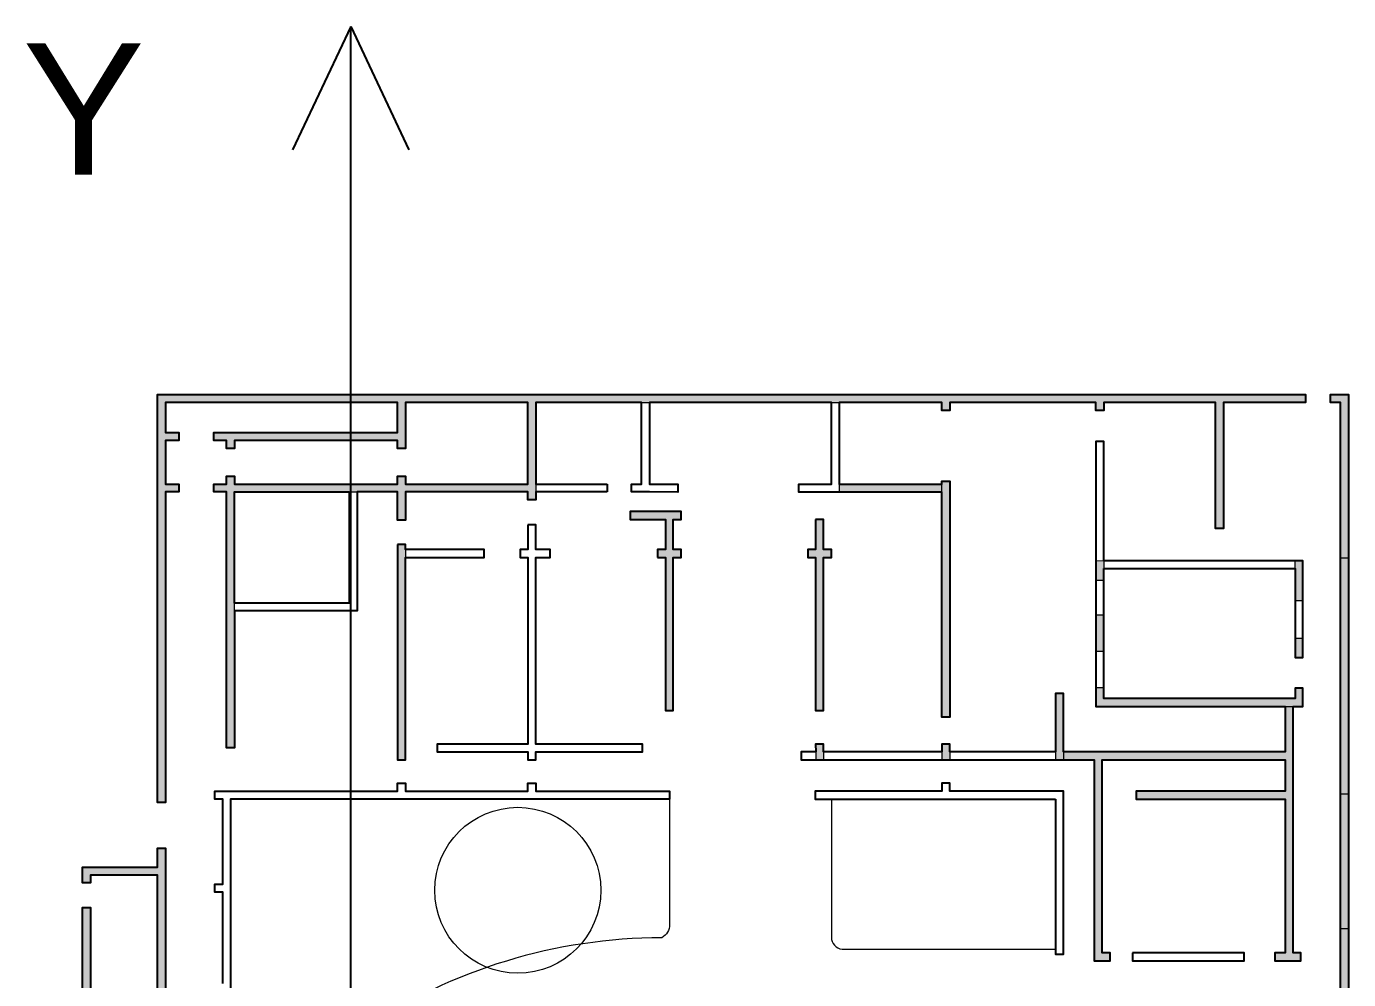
# Model space of a CAD drawing. Header units: millimetres. Extents: x 53631 to 681081, y 10060 to 293101.
# Drawn here: x 60536 to 100490, y 67174 to 95996 of the extents above; entities that cross this region are included whole.
import ezdxf

# ---------------------------------------------------------------- set-up
doc = ezdxf.new("R2010")
doc.units = ezdxf.units.MM
doc.layers.add('archi', color=7, linetype='Continuous')
doc.layers.add('坐标系', color=7, linetype='Continuous')
for name, color, linetype, lineweight in [('archiw', 255, 'Continuous', 0), ('plant', 90, 'Continuous', 0), ('road', 50, 'Continuous', 0)]:
    doc.layers.add(name, color=color, linetype=linetype, lineweight=lineweight)
doc.styles.get("Standard").update_dxf_attribs({"font": 'arial.ttf'})

# ---------------------------------------------------------------- blocks, each defined once
blk = doc.blocks.new('A$C22fb7254')
h = blk.add_hatch(color=0)
h.dxf.hatch_style = 1
h.paths.add_polyline_path([(7491, 9394), (11197, 9394), (11197, 9154), (11437, 9154), (11437, 9394), (11437, 9634), (11437, 12099), (14628, 12099), (14868, 12099), (20365, 12099), (20605, 12099), (23706, 12099), (23706, 11859), (23946, 11859), (23946, 12099), (28358, 12099), (28358, 11859), (28598, 11859), (28598, 12099), (31975, 12099), (31975, 8285), (32215, 8285), (32215, 12099), (34698, 12099), (34698, 12339), (7251, 12339), (0, 12339), (0, 0), (240, 0), (240, 9394), (644, 9394), (644, 9634), (240, 9634), (240, 10953), (644, 10953), (644, 11193), (240, 11193), (240, 12099), (7251, 12099), (7251, 11193), (1702, 11193), (1702, 10953), (2086, 10953), (2086, 10713), (2326, 10713), (2326, 10953), (7251, 10953), (7251, 10713), (7491, 10713), (7491, 12099), (11197, 12099), (11197, 9634), (7491, 9634), (7491, 9874), (7251, 9874), (7251, 9634), (2326, 9634), (2326, 9874), (2086, 9874), (2086, 9634), (1702, 9634), (1702, 9394), (2086, 9394), (2086, 1657), (2326, 1657), (2326, 5797), (2326, 6037), (2326, 9394), (5791, 9394), (6031, 9394), (7251, 9394), (7251, 8543), (7491, 8543)])
h.paths.add_polyline_path([(7491, 7412), (7491, 7652), (7491, 7811), (7251, 7811), (7251, 1293), (7491, 1293)], flags=17)
h.paths.add_polyline_path([(15829, 7652), (15589, 7652), (15589, 8567), (15829, 8567), (15829, 8807), (14281, 8807), (14281, 8567), (15349, 8567), (15349, 7652), (15109, 7652), (15109, 7412), (15349, 7412), (15349, 2786), (15589, 2786), (15589, 7412), (15829, 7412)], flags=17)
h.paths.add_polyline_path([(20369, 7652), (20129, 7652), (20129, 8567), (19889, 8567), (19889, 7652), (19649, 7652), (19649, 7412), (19889, 7412), (19889, 2786), (20129, 2786), (20129, 7412), (20369, 7412)], flags=17)

msp = doc.modelspace()

# ---------------------------------------------------------------- hatches: boundary and pattern name
at = {"layer": 'archiw', "transparency": 33554687}
h = msp.add_hatch(color=0, dxfattribs=at)
h.dxf.hatch_style = 1
h.paths.add_polyline_path([(65139, 82158), (64736, 82158), (64736, 83477), (65139, 83477), (65139, 83717), (64736, 83717), (64736, 84623), (71747, 84623), (71747, 83717), (66198, 83717), (66198, 83477), (66582, 83477), (66582, 83237), (66822, 83237), (66822, 83477), (71747, 83477), (71747, 83237), (71987, 83237), (71987, 84623), (75692, 84623), (75692, 82158), (71987, 82158), (71987, 82398), (71747, 82398), (71747, 82158), (66822, 82158), (66822, 82398), (66582, 82398), (66582, 82158), (66198, 82158), (66198, 81918), (66582, 81918), (66582, 74180), (66822, 74180), (66822, 78320), (66822, 78560), (66822, 81918), (70287, 81918), (70527, 81918), (71747, 81918), (71747, 81067), (71987, 81067), (71987, 81918), (75692, 81918), (75692, 81678), (75932, 81678), (75932, 81918), (75932, 82158), (75932, 84623), (79124, 84623), (79364, 84623), (84861, 84623), (85101, 84623), (88202, 84623), (88202, 84383), (88442, 84383), (88442, 84623), (92854, 84623), (92854, 84383), (93094, 84383), (93094, 84623), (96471, 84623), (96471, 80809), (96711, 80809), (96711, 84623), (99194, 84623), (99194, 84863), (71747, 84863), (64496, 84863), (64496, 72524), (64736, 72524), (64736, 81918), (65139, 81918)])
h.paths.add_polyline_path([(71987, 79935), (71987, 80175), (71987, 80334), (71747, 80334), (71747, 73817), (71987, 73817)], flags=17)
h.paths.add_polyline_path([(88202, 82155), (85101, 82155), (85101, 81915), (88202, 81915)], flags=17)
h.paths.add_polyline_path([(88442, 82184), (88442, 82248), (88202, 82248), (88202, 82155), (88202, 81915), (88202, 75109), (88442, 75109)], flags=17)
at = {"layer": 'archiw'}
h = msp.add_hatch(color=0, dxfattribs=at)
h.dxf.hatch_style = 1
h.paths.add_polyline_path([(100490, 84863), (99942, 84863), (99942, 84623), (100250, 84623), (100250, 79925), (100490, 79925)])
h.paths.add_polyline_path([(100490, 79925), (100250, 79925), (100250, 72795), (100490, 72795)])
h = msp.add_hatch(color=256, dxfattribs=at)
h.dxf.hatch_style = 1
h.paths.add_polyline_path([(80324, 81330), (78777, 81330), (78777, 81090), (79844, 81090), (79844, 80175), (79604, 80175), (79604, 79935), (79844, 79935), (79844, 75309), (80084, 75309), (80084, 79935), (80324, 79935), (80324, 80175), (80084, 80175), (80084, 81090), (80324, 81090)])
h.paths.add_polyline_path([(84865, 80175), (84625, 80175), (84625, 81090), (84385, 81090), (84385, 80175), (84145, 80175), (84145, 79935), (84385, 79935), (84385, 75309), (84625, 75309), (84625, 79935), (84865, 79935)])
h = msp.add_hatch(color=0, dxfattribs=at)
h.dxf.hatch_style = 1
h.paths.add_polyline_path([(99113, 75991), (98873, 75991), (98873, 75669), (93094, 75669), (93094, 76007), (92854, 76007), (92854, 75429), (98572, 75429), (98812, 75429), (99113, 75429)])
h.paths.add_polyline_path([(91879, 75825), (91639, 75825), (91639, 74057), (91639, 73817), (91879, 73817), (91879, 74057)])
h.paths.add_polyline_path([(88442, 74057), (88442, 74297), (88202, 74297), (88202, 74057), (88202, 73817), (88442, 73817)])
h.paths.add_polyline_path([(84625, 74057), (84625, 74297), (84385, 74297), (84394, 74057), (84394, 73817), (84625, 73817)])
h.paths.add_polyline_path([(93094, 78207), (92854, 78207), (92854, 77105), (93094, 77105)])
h.paths.add_polyline_path([(93094, 79840), (92854, 79844), (92854, 79255), (93094, 79255), (93094, 79600)])
h.paths.add_polyline_path([(99113, 79840), (98873, 79840), (98873, 79600), (98873, 78634), (99113, 78634)])
h.paths.add_polyline_path([(99113, 77498), (98873, 77498), (98873, 76912), (99113, 76912)])
h = msp.add_hatch(color=0, dxfattribs=at)
h.dxf.hatch_style = 1
h.paths.add_polyline_path([(98812, 75429), (98572, 75429), (98572, 74057), (91879, 74057), (91879, 73817), (92803, 73817), (92803, 67744), (93283, 67744), (93283, 67984), (93043, 67984), (93043, 73817), (98572, 73817), (98572, 72868), (94072, 72868), (94072, 72628), (98572, 72628), (98572, 67984), (98261, 67984), (98261, 67744), (99052, 67744), (99052, 67984), (98812, 67984)])
h = msp.add_hatch(color=0, dxfattribs=at)
h.dxf.hatch_style = 1
h.paths.add_polyline_path([(100490, 72795), (100250, 72795), (100250, 68719), (100490, 68719)])
h = msp.add_hatch(color=0, dxfattribs=at)
h.dxf.hatch_style = 1
h.paths.add_polyline_path([(64736, 71147), (64496, 71147), (64496, 70575), (62231, 70575), (62231, 70095), (62471, 70095), (62471, 70335), (64496, 70335), (64496, 66807), (62471, 66807), (62471, 69352), (62231, 69352), (62231, 66243), (62471, 66243), (62471, 66567), (64736, 66567)])
h = msp.add_hatch(color=0, dxfattribs=at)
h.dxf.hatch_style = 1
h.paths.add_polyline_path([(100490, 68719), (100250, 68719), (100250, 64496), (100490, 64496)])

# ---------------------------------------------------------------- linework, layer by layer
at = {"layer": 'archi'}
msp.add_line((78085, 82158), (78085, 81918), dxfattribs=at)
for points in [[(78085, 81918), (75932, 81918), (75932, 81678), (75692, 81678), (75692, 81918), (71987, 81918), (71987, 81067), (71747, 81067), (71747, 81918), (70527, 81918), (70527, 78320), (66822, 78320), (66822, 74180), (66582, 74180), (66582, 81918), (66198, 81918), (66198, 82158), (66582, 82158), (66582, 82398), (66822, 82398), (66822, 82158), (71747, 82158), (71747, 82398), (71987, 82398), (71987, 82158), (75692, 82158), (75692, 84623), (71987, 84623), (71987, 83237), (71747, 83237), (71747, 83477), (66822, 83477), (66822, 83237), (66582, 83237), (66582, 83477), (66198, 83477), (66198, 83717), (71747, 83717), (71747, 84623), (64736, 84623), (64736, 83717), (65139, 83717), (65139, 83477), (64736, 83477), (64736, 82158), (65139, 82158), (65139, 81918), (64736, 81918), (64736, 72524), (64496, 72524), (64496, 84863), (71747, 84863), (99194, 84863), (99194, 84623), (96711, 84623), (96711, 80809), (96471, 80809), (96471, 84623), (93094, 84623), (93094, 84383), (92854, 84383), (92854, 84623), (88442, 84623), (88442, 84383), (88202, 84383), (88202, 84623), (85101, 84623), (85101, 82155), (88202, 82155), (88202, 82248), (88442, 82248), (88442, 82184), (88442, 75109), (88202, 75109), (88202, 81915), (83878, 81915), (83878, 82155), (84861, 82155), (84861, 84623), (79364, 84623), (79364, 82155), (80219, 82155), (80219, 81915), (79364, 81918), (79124, 81918), (78824, 81918), (78824, 82158), (79124, 82158), (79124, 84623), (75932, 84623), (75932, 82158), (78085, 82158)], [(100250, 42764), (100250, 84623), (99942, 84623), (99942, 84863), (100490, 84863), (100490, 14401)], [(79604, 79935), (79844, 79935), (79844, 75309), (80084, 75309), (80084, 79935), (80324, 79935), (80324, 80175), (80084, 80175), (80084, 81090), (80324, 81090), (80324, 81330), (78777, 81330), (78777, 81090), (79844, 81090), (79844, 80175), (79604, 80175), (79604, 79935)], [(84385, 81090), (84385, 80175), (84145, 80175), (84145, 79935), (84385, 79935), (84385, 75309), (84625, 75309), (84625, 79935), (84865, 79935), (84865, 80175), (84625, 80175), (84625, 81090), (84385, 81090)], [(71747, 80334), (71747, 73817), (71987, 73817), (71987, 79935), (74369, 79935), (74369, 80175), (71987, 80175), (71987, 80334), (71747, 80334)], [(66467, 67051), (66467, 69821), (66227, 69821), (66227, 70061), (66467, 70061), (66467, 72633), (66227, 72633), (66227, 72873), (71747, 72873), (71747, 73113), (71987, 73113), (71989, 72873), (75692, 72873), (75692, 73113), (75932, 73113), (75932, 72873), (79971, 72873), (79971, 72633), (66707, 72633), (66707, 65329)], [(93961, 67984), (93961, 67744), (97336, 67744), (97336, 67984), (93961, 67984)]]:
    msp.add_lwpolyline(points, dxfattribs=at)
for points in [[(93094, 79600), (98873, 79600), (98873, 76912), (99113, 76912), (99113, 79840), (93094, 79840), (93094, 83447), (92854, 83447), (92854, 75429), (98572, 75429), (98572, 74057), (91879, 74057), (91879, 75825), (91639, 75825), (91639, 74057), (88442, 74057), (88442, 74297), (88202, 74297), (88202, 74057), (84625, 74057), (84625, 74297), (84385, 74297), (84394, 74057), (83952, 74057), (83952, 73817), (92803, 73817), (92803, 67744), (93283, 67744), (93283, 67984), (93043, 67984), (93043, 73817), (98572, 73817), (98572, 72868), (94072, 72868), (94072, 72628), (98572, 72628), (98572, 67984), (98261, 67984), (98261, 67744), (99052, 67744), (99052, 67984), (98812, 67984), (98812, 75429), (99113, 75429), (99113, 75991), (98873, 75991), (98873, 75669), (93094, 75669)], [(70287, 81918), (70287, 78560), (66822, 78560), (66822, 81918)], [(75692, 80926), (75692, 80175), (75452, 80175), (75452, 79935), (75692, 79935), (75692, 74297), (72950, 74297), (72950, 74057), (75692, 74057), (75692, 73817), (75932, 73817), (75932, 74057), (79154, 74057), (79154, 74297), (75932, 74297), (75932, 79935), (76363, 79935), (76363, 80175), (75932, 80175), (75932, 80926)], [(91639, 72633), (91639, 67945), (91879, 67945), (91879, 72873), (88442, 72873), (88442, 73113), (88202, 73113), (88202, 72873), (84368, 72873), (84368, 72633)], [(62471, 66807), (64496, 66807), (64496, 70335), (62471, 70335), (62471, 70095), (62231, 70095), (62231, 70575), (64496, 70575), (64496, 71147), (64736, 71147), (64736, 66567), (62471, 66567), (62471, 66243), (62231, 66243), (62231, 69352), (62471, 69352)]]:
    msp.add_lwpolyline(points, close=True, dxfattribs=at)
at = {"layer": 'archiw'}
for p, q in [((79124, 84623), (79364, 84623)), ((84861, 84623), (85101, 84623)), ((70287, 81918), (70527, 81918)), ((75932, 82158), (75932, 81918)), ((85101, 82155), (85101, 81915)), ((88202, 81915), (88202, 82155)), ((71987, 80175), (71987, 79935)), ((100250, 79925), (100490, 79925)), ((92854, 79844), (93094, 79840)), ((93094, 79840), (93094, 79600)), ((98873, 79600), (98873, 79840)), ((92854, 79255), (93094, 79255)), ((66822, 78320), (66822, 78560)), ((98873, 78634), (99113, 78634)), ((92854, 78207), (93094, 78207)), ((98873, 77498), (99113, 77498)), ((92854, 77105), (93094, 77105)), ((92854, 76007), (93094, 76007)), ((98572, 75429), (98812, 75429)), ((84394, 74057), (84394, 73817)), ((84625, 74057), (84625, 73817)), ((88202, 74057), (88202, 73817)), ((88442, 74057), (88442, 73817)), ((91639, 74057), (91639, 73817)), ((91879, 74057), (91879, 73817)), ((100250, 72795), (100490, 72795)), ((100250, 68719), (100490, 68719))]:
    msp.add_line(p, q, dxfattribs=at)
at = {"layer": 'plant'}
msp.add_circle((75384, 69874), 2509, dxfattribs=at)
at = {"layer": 'road'}
for points in [[(79971, 72633), (79971, 68843, -0.270772), (79735, 68439, 0.147858), (70747, 65702, -0.009915), (67963, 63920, 7.166495)], [(84863, 72633), (84863, 68458, 0.377548), (85188, 68089), (91639, 68089)]]:
    msp.add_lwpolyline(points, format="xyb", dxfattribs=at)
at = {"layer": '坐标系'}
for points in [[(70335, 95996), (68580, 92266)], [(70335, 18964), (70335, 95996)], [(70335, 95996), (72091, 92266)]]:
    msp.add_lwpolyline(points, dxfattribs=at)

# ---------------------------------------------------------------- block references
at = {"layer": 'archiw'}
msp.add_blockref('A$C22fb7254', (64496, 72524), dxfattribs=at)

# ---------------------------------------------------------------- texts
at = {"layer": '坐标系', "lineweight": 53}
msp.add_text('Y', height=3974, dxfattribs=at).set_placement((60414, 91513))

doc.saveas('drawing.dxf')
